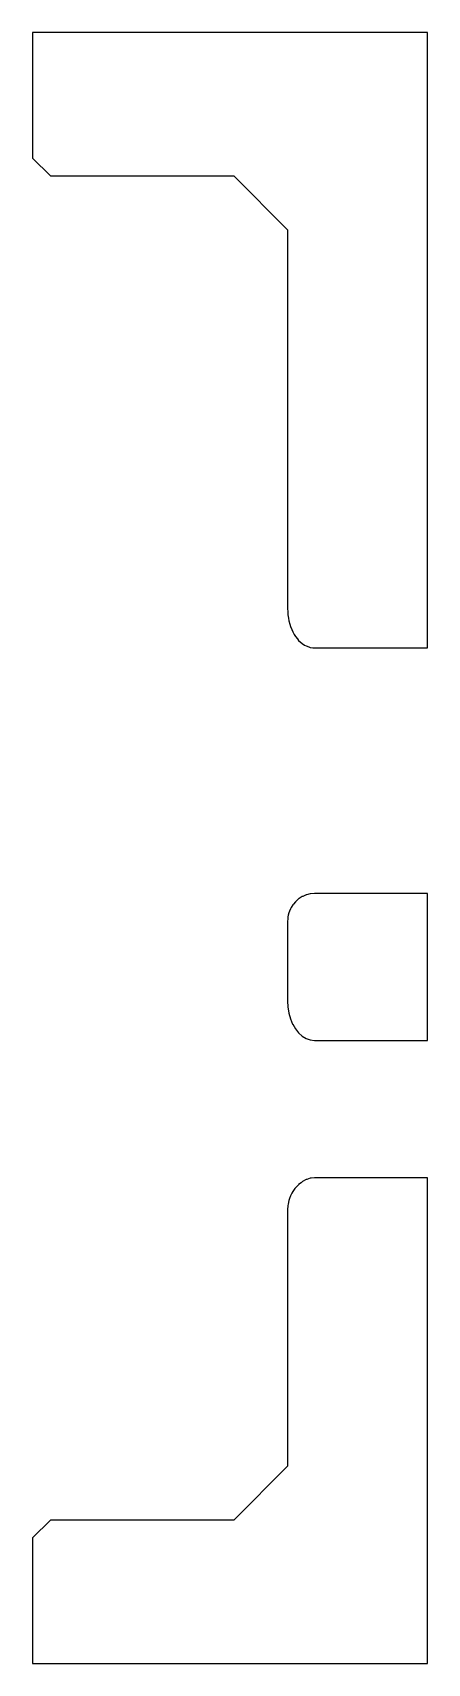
# Model space of a CAD drawing. Header units: metres. Extents: x 0 to 47.5, y 0 to 45.5.
# Drawn here: x 0 to 11, y 0 to 45.5 of the extents above.
import ezdxf

# ---------------------------------------------------------------- set-up
doc = ezdxf.new("R2010")
doc.units = ezdxf.units.M

msp = doc.modelspace()

# ---------------------------------------------------------------- linework, layer by layer
for p, q in [((11, 45.5), (0, 45.5)), ((0, 45.5), (0, 42)), ((11, 28.3324), (11, 45.5)), ((0, 42), (0.5, 41.5)), ((0.5, 41.5), (5.60409, 41.5)), ((5.60409, 41.5), (7.10409, 40)), ((7.10409, 40), (7.10409, 29.4297)), ((7.10409, 29.4297), (7.10914, 29.3358)), ((7.10914, 29.3358), (7.11332, 29.2581)), ((7.11332, 29.2581), (7.1287, 29.1643)), ((7.1287, 29.1643), (7.14079, 29.0906)), ((7.14079, 29.0906), (7.16655, 28.9996)), ((7.16655, 28.9996), (7.18583, 28.9315)), ((7.18583, 28.9315), (7.22169, 28.8459)), ((7.22169, 28.8459), (7.24732, 28.7847)), ((7.24732, 28.7847), (7.29267, 28.707)), ((7.29267, 28.707), (7.32376, 28.6538)), ((7.32376, 28.6538), (7.37764, 28.5864)), ((7.37764, 28.5864), (7.41325, 28.5419)), ((7.41325, 28.5419), (7.51359, 28.452)), ((7.51359, 28.452), (7.58045, 28.4115)), ((7.58045, 28.4115), (7.62232, 28.3861)), ((7.62232, 28.3861), (7.69311, 28.3612)), ((7.69311, 28.3612), (7.73676, 28.3459)), ((7.73676, 28.3459), (7.80954, 28.3375)), ((7.80954, 28.3375), (7.85409, 28.3324)), ((7.85409, 28.3324), (11, 28.3324)), ((7.51359, 21.3935), (7.42934, 21.3405)), ((7.52652, 21.399), (7.51359, 21.3935)), ((7.62232, 21.4397), (7.52652, 21.399)), ((7.63229, 21.4421), (7.62232, 21.4397)), ((7.73676, 21.4679), (7.63229, 21.4421)), ((7.74463, 21.4685), (7.73676, 21.4679)), ((7.85409, 21.4773), (7.74463, 21.4685)), ((11, 21.4773), (7.85409, 21.4773)), ((11, 17.3824), (11, 21.4773)), ((7.14079, 20.9457), (7.12517, 20.8789)), ((7.15772, 20.9876), (7.14079, 20.9457)), ((7.18583, 21.0572), (7.15772, 20.9876)), ((7.20544, 21.09), (7.18583, 21.0572)), ((7.24732, 21.1602), (7.20544, 21.09)), ((7.26741, 21.1843), (7.24732, 21.1602)), ((7.32376, 21.252), (7.26741, 21.1843)), ((7.34247, 21.2684), (7.32376, 21.252)), ((7.41325, 21.3304), (7.34247, 21.2684)), ((7.42934, 21.3405), (7.41325, 21.3304)), ((7.10856, 20.7663), (7.10409, 20.7079)), ((7.10409, 20.7079), (7.10409, 18.4798)), ((7.11332, 20.8283), (7.10856, 20.7663)), ((7.12517, 20.8789), (7.11332, 20.8283)), ((7.10409, 18.4798), (7.11286, 18.3166)), ((7.11286, 18.3166), (7.11332, 18.3081)), ((7.11332, 18.3081), (7.13961, 18.1479)), ((7.13961, 18.1479), (7.14079, 18.1406)), ((7.14079, 18.1406), (7.18415, 17.9875)), ((7.18415, 17.9875), (7.18583, 17.9816)), ((7.18583, 17.9816), (7.24536, 17.8394)), ((7.24536, 17.8394), (7.24732, 17.8347)), ((7.24732, 17.8347), (7.32168, 17.7074)), ((7.32168, 17.7074), (7.32376, 17.7038)), ((7.32376, 17.7038), (7.41325, 17.592)), ((7.41325, 17.592), (7.51359, 17.502)), ((7.51359, 17.502), (7.62044, 17.4372)), ((7.62044, 17.4372), (7.62232, 17.4361)), ((7.62232, 17.4361), (7.73495, 17.3965)), ((7.73495, 17.3965), (7.73676, 17.3959)), ((7.73676, 17.3959), (7.85409, 17.3824)), ((7.85409, 17.3824), (11, 17.3824)), ((7.3069, 13.2458), (7.24732, 13.1623)), ((7.32376, 13.2694), (7.3069, 13.2458)), ((7.40626, 13.3538), (7.32376, 13.2694)), ((7.41325, 13.3609), (7.40626, 13.3538)), ((7.48024, 13.41), (7.41325, 13.3609)), ((7.51359, 13.4379), (7.48024, 13.41)), ((7.51856, 13.4408), (7.51359, 13.4379)), ((7.62232, 13.4994), (7.51856, 13.4408)), ((7.63862, 13.5048), (7.62232, 13.4994)), ((7.73676, 13.5369), (7.63862, 13.5048)), ((7.75966, 13.5394), (7.73676, 13.5369)), ((7.85409, 13.5495), (7.75966, 13.5394)), ((11, 13.5495), (7.85409, 13.5495)), ((11, 0), (11, 13.5495)), ((7.11332, 12.775), (7.10519, 12.6514)), ((7.12107, 12.8136), (7.11332, 12.775)), ((7.14079, 12.912), (7.12107, 12.8136)), ((7.1611, 12.9707), (7.14079, 12.912)), ((7.18583, 13.0422), (7.1611, 12.9707)), ((7.22393, 13.1166), (7.18583, 13.0422)), ((7.24732, 13.1623), (7.22393, 13.1166)), ((7.10519, 12.6514), (7.10409, 12.6346)), ((7.10409, 12.6346), (7.10409, 5.5)), ((7.10409, 5.5), (5.60409, 4)), ((0.5, 4), (0, 3.5)), ((5.60409, 4), (0.5, 4)), ((0, 3.5), (0, 0)), ((0, 0), (11, 0))]:
    msp.add_line(p, q)

doc.saveas('drawing.dxf')
